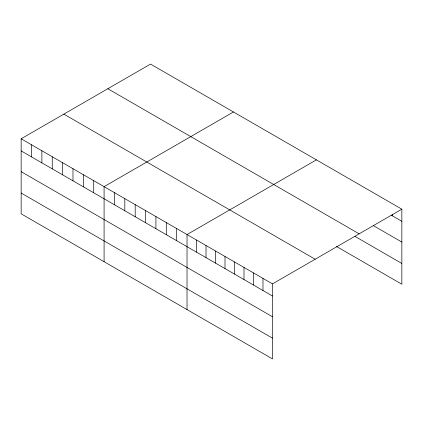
<?xml version="1.0" encoding="UTF-8"?>
<svg xmlns="http://www.w3.org/2000/svg" width="423" height="423" viewBox="0 0 423 423"><rect width="100%" height="100%" fill="white"/><g stroke="black" fill="none" stroke-linecap="round" stroke-linejoin="round"><path stroke-width="0.63" d="M21.15 138.781L272.475 283.881L272.475 358.916L21.15 213.816L21.15 138.781L150.525 64.085L401.85 209.184L401.85 284.219L336.507 246.493M233.464 111.968L104.084 186.665L104.084 261.7M316.399 159.852L187.024 234.548L187.024 309.583M272.475 283.881L401.85 209.184M391.238 215.18L401.85 221.308M373.366 225.623L401.85 242.067M107.833 88.735L359.153 233.834M354.934 236.372L401.85 263.46M63.847 114.131L315.167 259.23M21.15 150.9L272.475 296.005M21.15 171.664L272.475 316.764M21.15 193.052L272.475 338.157M392.354 214.551L392.354 215.825M262.979 278.397L262.979 290.522M253.488 272.914L253.488 285.039M243.992 267.436L243.992 279.561M234.495 261.953L234.495 274.078M225.004 256.47L225.004 268.594M215.508 250.992L215.508 263.111M206.012 245.509L206.012 257.633M196.521 240.026L196.521 252.15M176.655 228.563L176.655 240.682M166.292 222.577L166.292 234.696M155.923 216.592L155.923 228.711M145.554 210.606L145.554 222.725M135.191 204.621L135.191 216.74M124.822 198.636L124.822 210.754M114.453 192.65L114.453 204.769M93.721 180.679L93.721 192.798M83.352 174.694L83.352 186.813M72.983 168.708L72.983 180.827M62.62 162.723L62.62 174.842M52.251 156.737L52.251 168.856M41.882 150.752L41.882 162.871M31.519 144.766L31.519 156.885"/></g></svg>
